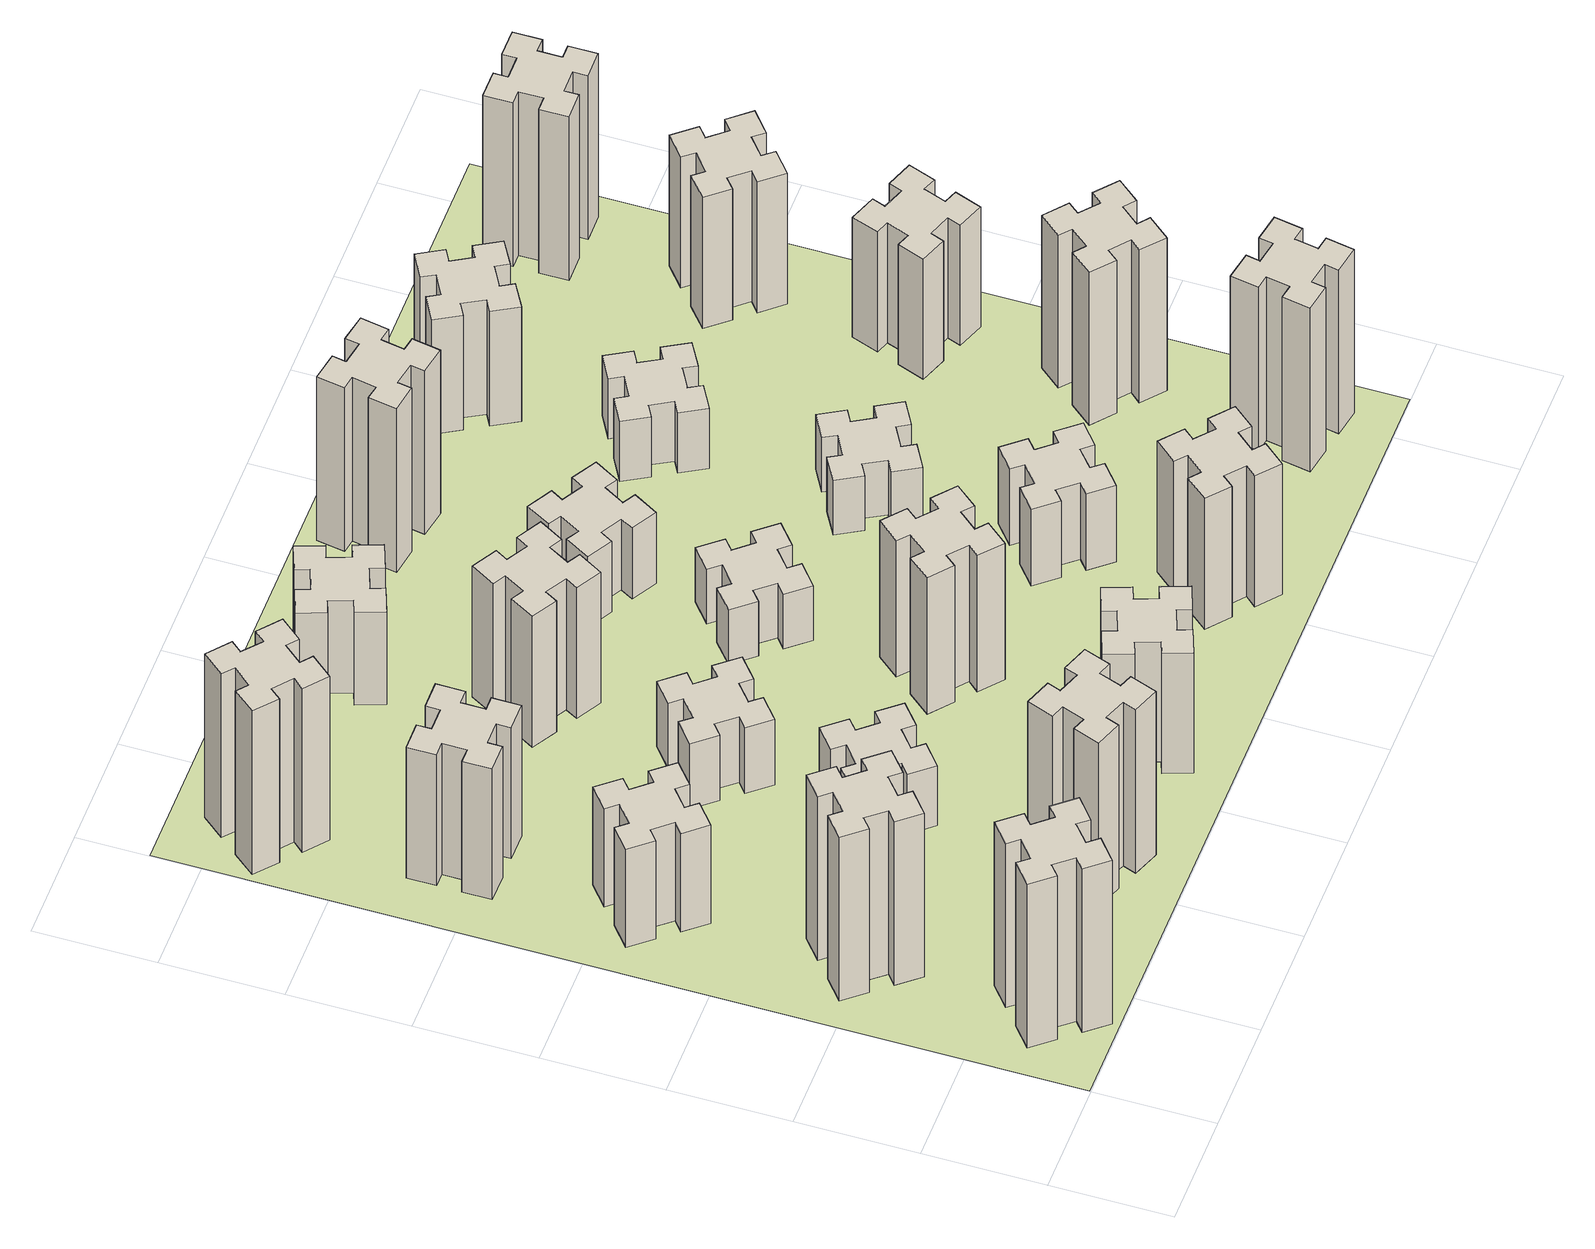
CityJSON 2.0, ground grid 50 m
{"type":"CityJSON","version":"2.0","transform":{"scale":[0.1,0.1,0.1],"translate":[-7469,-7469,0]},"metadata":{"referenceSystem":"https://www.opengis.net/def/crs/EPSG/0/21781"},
"CityObjects":{
"building1":{"type":"Building","attributes":{"class":"1000","function":"1000","usage":"1000","yearOfConstruction":2016,"roofType":"1000","measuredHeight":90,"storeysAboveGround":30,"storeysBelowGround":0},"geometry":[{"type":"Solid","lod":"1","boundaries":[[[[0,1,2,3,4,5,6,7,8,9,10,11,12,13,14,15,16,17,18,19]],[[17,16,20,21]],[[16,15,22,20]],[[15,14,23,22]],[[14,13,24,23]],[[13,12,25,24]],[[12,11,26,25]],[[11,10,27,26]],[[10,9,28,27]],[[9,8,29,28]],[[8,7,30,29]],[[7,6,31,30]],[[6,5,32,31]],[[5,4,33,32]],[[4,3,34,33]],[[3,2,35,34]],[[2,1,36,35]],[[1,0,37,36]],[[0,19,38,37]],[[19,18,39,38]],[[18,17,21,39]],[[24,25,26,27,28,29,30,31,32,33,34,35,36,37,38,39,21,20,22,23]]]]}]},
"building2":{"type":"Building","attributes":{"class":"1000","function":"1000","usage":"1000","yearOfConstruction":2016,"roofType":"1000","measuredHeight":90,"storeysAboveGround":30,"storeysBelowGround":0},"geometry":[{"type":"Solid","lod":"1","boundaries":[[[[40,41,42,43,44,45,46,47,48,49,50,51,52,53,54,55,56,57,58,59]],[[57,56,60,61]],[[56,55,62,60]],[[55,54,63,62]],[[54,53,64,63]],[[53,52,65,64]],[[52,51,66,65]],[[51,50,67,66]],[[50,49,68,67]],[[49,48,69,68]],[[48,47,70,69]],[[47,46,71,70]],[[46,45,72,71]],[[45,44,73,72]],[[44,43,74,73]],[[43,42,75,74]],[[42,41,76,75]],[[41,40,77,76]],[[40,59,78,77]],[[59,58,79,78]],[[58,57,61,79]],[[64,65,66,67,68,69,70,71,72,73,74,75,76,77,78,79,61,60,62,63]]]]}]},
"building3":{"type":"Building","attributes":{"class":"1000","function":"1000","usage":"1000","yearOfConstruction":2016,"roofType":"1000","measuredHeight":54,"storeysAboveGround":30,"storeysBelowGround":0},"geometry":[{"type":"Solid","lod":"1","boundaries":[[[[80,81,82,83,84,85,86,87,88,89,90,91,92,93,94,95,96,97,98,99]],[[97,96,100,101]],[[96,95,102,100]],[[95,94,103,102]],[[94,93,104,103]],[[93,92,105,104]],[[92,91,106,105]],[[91,90,107,106]],[[90,89,108,107]],[[89,88,109,108]],[[88,87,110,109]],[[87,86,111,110]],[[86,85,112,111]],[[85,84,113,112]],[[84,83,114,113]],[[83,82,115,114]],[[82,81,116,115]],[[81,80,117,116]],[[80,99,118,117]],[[99,98,119,118]],[[98,97,101,119]],[[104,105,106,107,108,109,110,111,112,113,114,115,116,117,118,119,101,100,102,103]]]]}]},
"building4":{"type":"Building","attributes":{"class":"1000","function":"1000","usage":"1000","yearOfConstruction":2016,"roofType":"1000","measuredHeight":72,"storeysAboveGround":30,"storeysBelowGround":0},"geometry":[{"type":"Solid","lod":"1","boundaries":[[[[120,121,122,123,124,125,126,127,128,129,130,131,132,133,134,135,136,137,138,139]],[[137,136,140,141]],[[136,135,142,140]],[[135,134,143,142]],[[134,133,144,143]],[[133,132,145,144]],[[132,131,146,145]],[[131,130,147,146]],[[130,129,148,147]],[[129,128,149,148]],[[128,127,150,149]],[[127,126,151,150]],[[126,125,152,151]],[[125,124,153,152]],[[124,123,154,153]],[[123,122,155,154]],[[122,121,156,155]],[[121,120,157,156]],[[120,139,158,157]],[[139,138,159,158]],[[138,137,141,159]],[[144,145,146,147,148,149,150,151,152,153,154,155,156,157,158,159,141,140,142,143]]]]}]},
"building5":{"type":"Building","attributes":{"class":"1000","function":"1000","usage":"1000","yearOfConstruction":2016,"roofType":"1000","measuredHeight":90,"storeysAboveGround":30,"storeysBelowGround":0},"geometry":[{"type":"Solid","lod":"1","boundaries":[[[[160,161,162,163,164,165,166,167,168,169,170,171,172,173,174,175,176,177,178,179]],[[177,176,180,181]],[[176,175,182,180]],[[175,174,183,182]],[[174,173,184,183]],[[173,172,185,184]],[[172,171,186,185]],[[171,170,187,186]],[[170,169,188,187]],[[169,168,189,188]],[[168,167,190,189]],[[167,166,191,190]],[[166,165,192,191]],[[165,164,193,192]],[[164,163,194,193]],[[163,162,195,194]],[[162,161,196,195]],[[161,160,197,196]],[[160,179,198,197]],[[179,178,199,198]],[[178,177,181,199]],[[184,185,186,187,188,189,190,191,192,193,194,195,196,197,198,199,181,180,182,183]]]]}]},
"building6":{"type":"Building","attributes":{"class":"1000","function":"1000","usage":"1000","yearOfConstruction":2016,"roofType":"1000","measuredHeight":90,"storeysAboveGround":30,"storeysBelowGround":0},"geometry":[{"type":"Solid","lod":"1","boundaries":[[[[200,201,202,203,204,205,206,207,208,209,210,211,212,213,214,215,216,217,218,219]],[[217,216,220,221]],[[216,215,222,220]],[[215,214,223,222]],[[214,213,224,223]],[[213,212,225,224]],[[212,211,226,225]],[[211,210,227,226]],[[210,209,228,227]],[[209,208,229,228]],[[208,207,230,229]],[[207,206,231,230]],[[206,205,232,231]],[[205,204,233,232]],[[204,203,234,233]],[[203,202,235,234]],[[202,201,236,235]],[[201,200,237,236]],[[200,219,238,237]],[[219,218,239,238]],[[218,217,221,239]],[[224,225,226,227,228,229,230,231,232,233,234,235,236,237,238,239,221,220,222,223]]]]}]},
"building7":{"type":"Building","attributes":{"class":"1000","function":"1000","usage":"1000","yearOfConstruction":2016,"roofType":"1000","measuredHeight":33,"storeysAboveGround":30,"storeysBelowGround":0},"geometry":[{"type":"Solid","lod":"1","boundaries":[[[[240,241,242,243,244,245,246,247,248,249,250,251,252,253,254,255,256,257,258,259]],[[257,256,260,261]],[[256,255,262,260]],[[255,254,263,262]],[[254,253,264,263]],[[253,252,265,264]],[[252,251,266,265]],[[251,250,267,266]],[[250,249,268,267]],[[249,248,269,268]],[[248,247,270,269]],[[247,246,271,270]],[[246,245,272,271]],[[245,244,273,272]],[[244,243,274,273]],[[243,242,275,274]],[[242,241,276,275]],[[241,240,277,276]],[[240,259,278,277]],[[259,258,279,278]],[[258,257,261,279]],[[264,265,266,267,268,269,270,271,272,273,274,275,276,277,278,279,261,260,262,263]]]]}]},
"building8":{"type":"Building","attributes":{"class":"1000","function":"1000","usage":"1000","yearOfConstruction":2016,"roofType":"1000","measuredHeight":36,"storeysAboveGround":30,"storeysBelowGround":0},"geometry":[{"type":"Solid","lod":"1","boundaries":[[[[280,281,282,283,284,285,286,287,288,289,290,291,292,293,294,295,296,297,298,299]],[[297,296,300,301]],[[296,295,302,300]],[[295,294,303,302]],[[294,293,304,303]],[[293,292,305,304]],[[292,291,306,305]],[[291,290,307,306]],[[290,289,308,307]],[[289,288,309,308]],[[288,287,310,309]],[[287,286,311,310]],[[286,285,312,311]],[[285,284,313,312]],[[284,283,314,313]],[[283,282,315,314]],[[282,281,316,315]],[[281,280,317,316]],[[280,299,318,317]],[[299,298,319,318]],[[298,297,301,319]],[[304,305,306,307,308,309,310,311,312,313,314,315,316,317,318,319,301,300,302,303]]]]}]},
"building9":{"type":"Building","attributes":{"class":"1000","function":"1000","usage":"1000","yearOfConstruction":2016,"roofType":"1000","measuredHeight":66,"storeysAboveGround":30,"storeysBelowGround":0},"geometry":[{"type":"Solid","lod":"1","boundaries":[[[[320,321,322,323,324,325,326,327,328,329,330,331,332,333,334,335,336,337,338,339]],[[337,336,340,341]],[[336,335,342,340]],[[335,334,343,342]],[[334,333,344,343]],[[333,332,345,344]],[[332,331,346,345]],[[331,330,347,346]],[[330,329,348,347]],[[329,328,349,348]],[[328,327,350,349]],[[327,326,351,350]],[[326,325,352,351]],[[325,324,353,352]],[[324,323,354,353]],[[323,322,355,354]],[[322,321,356,355]],[[321,320,357,356]],[[320,339,358,357]],[[339,338,359,358]],[[338,337,341,359]],[[344,345,346,347,348,349,350,351,352,353,354,355,356,357,358,359,341,340,342,343]]]]}]},
"building10":{"type":"Building","attributes":{"class":"1000","function":"1000","usage":"1000","yearOfConstruction":2016,"roofType":"1000","measuredHeight":72,"storeysAboveGround":30,"storeysBelowGround":0},"geometry":[{"type":"Solid","lod":"1","boundaries":[[[[360,361,362,363,364,365,366,367,368,369,370,371,372,373,374,375,376,377,378,379]],[[377,376,380,381]],[[376,375,382,380]],[[375,374,383,382]],[[374,373,384,383]],[[373,372,385,384]],[[372,371,386,385]],[[371,370,387,386]],[[370,369,388,387]],[[369,368,389,388]],[[368,367,390,389]],[[367,366,391,390]],[[366,365,392,391]],[[365,364,393,392]],[[364,363,394,393]],[[363,362,395,394]],[[362,361,396,395]],[[361,360,397,396]],[[360,379,398,397]],[[379,378,399,398]],[[378,377,381,399]],[[384,385,386,387,388,389,390,391,392,393,394,395,396,397,398,399,381,380,382,383]]]]}]},
"building11":{"type":"Building","attributes":{"class":"1000","function":"1000","usage":"1000","yearOfConstruction":2016,"roofType":"1000","measuredHeight":51,"storeysAboveGround":30,"storeysBelowGround":0},"geometry":[{"type":"Solid","lod":"1","boundaries":[[[[400,401,402,403,404,405,406,407,408,409,410,411,412,413,414,415,416,417,418,419]],[[417,416,420,421]],[[416,415,422,420]],[[415,414,423,422]],[[414,413,424,423]],[[413,412,425,424]],[[412,411,426,425]],[[411,410,427,426]],[[410,409,428,427]],[[409,408,429,428]],[[408,407,430,429]],[[407,406,431,430]],[[406,405,432,431]],[[405,404,433,432]],[[404,403,434,433]],[[403,402,435,434]],[[402,401,436,435]],[[401,400,437,436]],[[400,419,438,437]],[[419,418,439,438]],[[418,417,421,439]],[[424,425,426,427,428,429,430,431,432,433,434,435,436,437,438,439,421,420,422,423]]]]}]},
"building12":{"type":"Building","attributes":{"class":"1000","function":"1000","usage":"1000","yearOfConstruction":2016,"roofType":"1000","measuredHeight":75,"storeysAboveGround":30,"storeysBelowGround":0},"geometry":[{"type":"Solid","lod":"1","boundaries":[[[[440,441,442,443,444,445,446,447,448,449,450,451,452,453,454,455,456,457,458,459]],[[457,456,460,461]],[[456,455,462,460]],[[455,454,463,462]],[[454,453,464,463]],[[453,452,465,464]],[[452,451,466,465]],[[451,450,467,466]],[[450,449,468,467]],[[449,448,469,468]],[[448,447,470,469]],[[447,446,471,470]],[[446,445,472,471]],[[445,444,473,472]],[[444,443,474,473]],[[443,442,475,474]],[[442,441,476,475]],[[441,440,477,476]],[[440,459,478,477]],[[459,458,479,478]],[[458,457,461,479]],[[464,465,466,467,468,469,470,471,472,473,474,475,476,477,478,479,461,460,462,463]]]]}]},
"building13":{"type":"Building","attributes":{"class":"1000","function":"1000","usage":"1000","yearOfConstruction":2016,"roofType":"1000","measuredHeight":30,"storeysAboveGround":30,"storeysBelowGround":0},"geometry":[{"type":"Solid","lod":"1","boundaries":[[[[480,481,482,483,484,485,486,487,488,489,490,491,492,493,494,495,496,497,498,499]],[[497,496,500,501]],[[496,495,502,500]],[[495,494,503,502]],[[494,493,504,503]],[[493,492,505,504]],[[492,491,506,505]],[[491,490,507,506]],[[490,489,508,507]],[[489,488,509,508]],[[488,487,510,509]],[[487,486,511,510]],[[486,485,512,511]],[[485,484,513,512]],[[484,483,514,513]],[[483,482,515,514]],[[482,481,516,515]],[[481,480,517,516]],[[480,499,518,517]],[[499,498,519,518]],[[498,497,501,519]],[[504,505,506,507,508,509,510,511,512,513,514,515,516,517,518,519,501,500,502,503]]]]}]},
"building14":{"type":"Building","attributes":{"class":"1000","function":"1000","usage":"1000","yearOfConstruction":2016,"roofType":"1000","measuredHeight":39,"storeysAboveGround":30,"storeysBelowGround":0},"geometry":[{"type":"Solid","lod":"1","boundaries":[[[[520,521,522,523,524,525,526,527,528,529,530,531,532,533,534,535,536,537,538,539]],[[537,536,540,541]],[[536,535,542,540]],[[535,534,543,542]],[[534,533,544,543]],[[533,532,545,544]],[[532,531,546,545]],[[531,530,547,546]],[[530,529,548,547]],[[529,528,549,548]],[[528,527,550,549]],[[527,526,551,550]],[[526,525,552,551]],[[525,524,553,552]],[[524,523,554,553]],[[523,522,555,554]],[[522,521,556,555]],[[521,520,557,556]],[[520,539,558,557]],[[539,538,559,558]],[[538,537,541,559]],[[544,545,546,547,548,549,550,551,552,553,554,555,556,557,558,559,541,540,542,543]]]]}]},
"building15":{"type":"Building","attributes":{"class":"1000","function":"1000","usage":"1000","yearOfConstruction":2016,"roofType":"1000","measuredHeight":72,"storeysAboveGround":30,"storeysBelowGround":0},"geometry":[{"type":"Solid","lod":"1","boundaries":[[[[560,561,562,563,564,565,566,567,568,569,570,571,572,573,574,575,576,577,578,579]],[[577,576,580,581]],[[576,575,582,580]],[[575,574,583,582]],[[574,573,584,583]],[[573,572,585,584]],[[572,571,586,585]],[[571,570,587,586]],[[570,569,588,587]],[[569,568,589,588]],[[568,567,590,589]],[[567,566,591,590]],[[566,565,592,591]],[[565,564,593,592]],[[564,563,594,593]],[[563,562,595,594]],[[562,561,596,595]],[[561,560,597,596]],[[560,579,598,597]],[[579,578,599,598]],[[578,577,581,599]],[[584,585,586,587,588,589,590,591,592,593,594,595,596,597,598,599,581,580,582,583]]]]}]},
"building16":{"type":"Building","attributes":{"class":"1000","function":"1000","usage":"1000","yearOfConstruction":2016,"roofType":"1000","measuredHeight":90,"storeysAboveGround":30,"storeysBelowGround":0},"geometry":[{"type":"Solid","lod":"1","boundaries":[[[[600,601,602,603,604,605,606,607,608,609,610,611,612,613,614,615,616,617,618,619]],[[617,616,620,621]],[[616,615,622,620]],[[615,614,623,622]],[[614,613,624,623]],[[613,612,625,624]],[[612,611,626,625]],[[611,610,627,626]],[[610,609,628,627]],[[609,608,629,628]],[[608,607,630,629]],[[607,606,631,630]],[[606,605,632,631]],[[605,604,633,632]],[[604,603,634,633]],[[603,602,635,634]],[[602,601,636,635]],[[601,600,637,636]],[[600,619,638,637]],[[619,618,639,638]],[[618,617,621,639]],[[624,625,626,627,628,629,630,631,632,633,634,635,636,637,638,639,621,620,622,623]]]]}]},
"building17":{"type":"Building","attributes":{"class":"1000","function":"1000","usage":"1000","yearOfConstruction":2016,"roofType":"1000","measuredHeight":42,"storeysAboveGround":30,"storeysBelowGround":0},"geometry":[{"type":"Solid","lod":"1","boundaries":[[[[640,641,642,643,644,645,646,647,648,649,650,651,652,653,654,655,656,657,658,659]],[[657,656,660,661]],[[656,655,662,660]],[[655,654,663,662]],[[654,653,664,663]],[[653,652,665,664]],[[652,651,666,665]],[[651,650,667,666]],[[650,649,668,667]],[[649,648,669,668]],[[648,647,670,669]],[[647,646,671,670]],[[646,645,672,671]],[[645,644,673,672]],[[644,643,674,673]],[[643,642,675,674]],[[642,641,676,675]],[[641,640,677,676]],[[640,659,678,677]],[[659,658,679,678]],[[658,657,661,679]],[[664,665,666,667,668,669,670,671,672,673,674,675,676,677,678,679,661,660,662,663]]]]}]},
"building18":{"type":"Building","attributes":{"class":"1000","function":"1000","usage":"1000","yearOfConstruction":2016,"roofType":"1000","measuredHeight":30,"storeysAboveGround":30,"storeysBelowGround":0},"geometry":[{"type":"Solid","lod":"1","boundaries":[[[[680,681,682,683,684,685,686,687,688,689,690,691,692,693,694,695,696,697,698,699]],[[697,696,700,701]],[[696,695,702,700]],[[695,694,703,702]],[[694,693,704,703]],[[693,692,705,704]],[[692,691,706,705]],[[691,690,707,706]],[[690,689,708,707]],[[689,688,709,708]],[[688,687,710,709]],[[687,686,711,710]],[[686,685,712,711]],[[685,684,713,712]],[[684,683,714,713]],[[683,682,715,714]],[[682,681,716,715]],[[681,680,717,716]],[[680,699,718,717]],[[699,698,719,718]],[[698,697,701,719]],[[704,705,706,707,708,709,710,711,712,713,714,715,716,717,718,719,701,700,702,703]]]]}]},
"building19":{"type":"Building","attributes":{"class":"1000","function":"1000","usage":"1000","yearOfConstruction":2016,"roofType":"1000","measuredHeight":33,"storeysAboveGround":30,"storeysBelowGround":0},"geometry":[{"type":"Solid","lod":"1","boundaries":[[[[720,721,722,723,724,725,726,727,728,729,730,731,732,733,734,735,736,737,738,739]],[[737,736,740,741]],[[736,735,742,740]],[[735,734,743,742]],[[734,733,744,743]],[[733,732,745,744]],[[732,731,746,745]],[[731,730,747,746]],[[730,729,748,747]],[[729,728,749,748]],[[728,727,750,749]],[[727,726,751,750]],[[726,725,752,751]],[[725,724,753,752]],[[724,723,754,753]],[[723,722,755,754]],[[722,721,756,755]],[[721,720,757,756]],[[720,739,758,757]],[[739,738,759,758]],[[738,737,741,759]],[[744,745,746,747,748,749,750,751,752,753,754,755,756,757,758,759,741,740,742,743]]]]}]},
"building20":{"type":"Building","attributes":{"class":"1000","function":"1000","usage":"1000","yearOfConstruction":2016,"roofType":"1000","measuredHeight":90,"storeysAboveGround":30,"storeysBelowGround":0},"geometry":[{"type":"Solid","lod":"1","boundaries":[[[[760,761,762,763,764,765,766,767,768,769,770,771,772,773,774,775,776,777,778,779]],[[777,776,780,781]],[[776,775,782,780]],[[775,774,783,782]],[[774,773,784,783]],[[773,772,785,784]],[[772,771,786,785]],[[771,770,787,786]],[[770,769,788,787]],[[769,768,789,788]],[[768,767,790,789]],[[767,766,791,790]],[[766,765,792,791]],[[765,764,793,792]],[[764,763,794,793]],[[763,762,795,794]],[[762,761,796,795]],[[761,760,797,796]],[[760,779,798,797]],[[779,778,799,798]],[[778,777,781,799]],[[784,785,786,787,788,789,790,791,792,793,794,795,796,797,798,799,781,780,782,783]]]]}]},
"building21":{"type":"Building","attributes":{"class":"1000","function":"1000","usage":"1000","yearOfConstruction":2016,"roofType":"1000","measuredHeight":63,"storeysAboveGround":30,"storeysBelowGround":0},"geometry":[{"type":"Solid","lod":"1","boundaries":[[[[800,801,802,803,804,805,806,807,808,809,810,811,812,813,814,815,816,817,818,819]],[[817,816,820,821]],[[816,815,822,820]],[[815,814,823,822]],[[814,813,824,823]],[[813,812,825,824]],[[812,811,826,825]],[[811,810,827,826]],[[810,809,828,827]],[[809,808,829,828]],[[808,807,830,829]],[[807,806,831,830]],[[806,805,832,831]],[[805,804,833,832]],[[804,803,834,833]],[[803,802,835,834]],[[802,801,836,835]],[[801,800,837,836]],[[800,819,838,837]],[[819,818,839,838]],[[818,817,821,839]],[[824,825,826,827,828,829,830,831,832,833,834,835,836,837,838,839,821,820,822,823]]]]}]},
"building22":{"type":"Building","attributes":{"class":"1000","function":"1000","usage":"1000","yearOfConstruction":2016,"roofType":"1000","measuredHeight":84,"storeysAboveGround":30,"storeysBelowGround":0},"geometry":[{"type":"Solid","lod":"1","boundaries":[[[[840,841,842,843,844,845,846,847,848,849,850,851,852,853,854,855,856,857,858,859]],[[857,856,860,861]],[[856,855,862,860]],[[855,854,863,862]],[[854,853,864,863]],[[853,852,865,864]],[[852,851,866,865]],[[851,850,867,866]],[[850,849,868,867]],[[849,848,869,868]],[[848,847,870,869]],[[847,846,871,870]],[[846,845,872,871]],[[845,844,873,872]],[[844,843,874,873]],[[843,842,875,874]],[[842,841,876,875]],[[841,840,877,876]],[[840,859,878,877]],[[859,858,879,878]],[[858,857,861,879]],[[864,865,866,867,868,869,870,871,872,873,874,875,876,877,878,879,861,860,862,863]]]]}]},
"building23":{"type":"Building","attributes":{"class":"1000","function":"1000","usage":"1000","yearOfConstruction":2016,"roofType":"1000","measuredHeight":66,"storeysAboveGround":30,"storeysBelowGround":0},"geometry":[{"type":"Solid","lod":"1","boundaries":[[[[880,881,882,883,884,885,886,887,888,889,890,891,892,893,894,895,896,897,898,899]],[[897,896,900,901]],[[896,895,902,900]],[[895,894,903,902]],[[894,893,904,903]],[[893,892,905,904]],[[892,891,906,905]],[[891,890,907,906]],[[890,889,908,907]],[[889,888,909,908]],[[888,887,910,909]],[[887,886,911,910]],[[886,885,912,911]],[[885,884,913,912]],[[884,883,914,913]],[[883,882,915,914]],[[882,881,916,915]],[[881,880,917,916]],[[880,899,918,917]],[[899,898,919,918]],[[898,897,901,919]],[[904,905,906,907,908,909,910,911,912,913,914,915,916,917,918,919,901,900,902,903]]]]}]},
"building24":{"type":"Building","attributes":{"class":"1000","function":"1000","usage":"1000","yearOfConstruction":2016,"roofType":"1000","measuredHeight":72,"storeysAboveGround":30,"storeysBelowGround":0},"geometry":[{"type":"Solid","lod":"1","boundaries":[[[[920,921,922,923,924,925,926,927,928,929,930,931,932,933,934,935,936,937,938,939]],[[937,936,940,941]],[[936,935,942,940]],[[935,934,943,942]],[[934,933,944,943]],[[933,932,945,944]],[[932,931,946,945]],[[931,930,947,946]],[[930,929,948,947]],[[929,928,949,948]],[[928,927,950,949]],[[927,926,951,950]],[[926,925,952,951]],[[925,924,953,952]],[[924,923,954,953]],[[923,922,955,954]],[[922,921,956,955]],[[921,920,957,956]],[[920,939,958,957]],[[939,938,959,958]],[[938,937,941,959]],[[944,945,946,947,948,949,950,951,952,953,954,955,956,957,958,959,941,940,942,943]]]]}]},
"building25":{"type":"Building","attributes":{"class":"1000","function":"1000","usage":"1000","yearOfConstruction":2016,"roofType":"1000","measuredHeight":90,"storeysAboveGround":30,"storeysBelowGround":0},"geometry":[{"type":"Solid","lod":"1","boundaries":[[[[960,961,962,963,964,965,966,967,968,969,970,971,972,973,974,975,976,977,978,979]],[[977,976,980,981]],[[976,975,982,980]],[[975,974,983,982]],[[974,973,984,983]],[[973,972,985,984]],[[972,971,986,985]],[[971,970,987,986]],[[970,969,988,987]],[[969,968,989,988]],[[968,967,990,989]],[[967,966,991,990]],[[966,965,992,991]],[[965,964,993,992]],[[964,963,994,993]],[[963,962,995,994]],[[962,961,996,995]],[[961,960,997,996]],[[960,979,998,997]],[[979,978,999,998]],[[978,977,981,999]],[[984,985,986,987,988,989,990,991,992,993,994,995,996,997,998,999,981,980,982,983]]]]}]},
"landuse1":{"type":"LandUse","attributes":{"name":"plot1","function":"1010"},"geometry":[{"type":"MultiSurface","lod":"1","boundaries":[[[1000,1001,1002,1003]]]}]}
},
"vertices":[
[259,243,0],[323,166,0],[277,128,0],[354,36,0],[446,113,0],[408,159,0],[484,223,0],[523,177,0],[615,254,0],[538,346,0],[492,308,0],[427,384,0],[473,423,0],[396,515,0],[304,438,0],[343,392,0],[266,327,0],[228,373,0],[136,296,0],[213,204,0],[266,327,900],[228,373,900],[343,392,900],[304,438,900],[396,515,900],[473,423,900],[427,384,900],[492,308,900],[538,346,900],[615,254,900],[523,177,900],[484,223,900],[408,159,900],[446,113,900],[354,36,900],[277,128,900],[323,166,900],[259,243,900],[213,204,900],[136,296,900],
[492,1048,0],[427,1124,0],[473,1163,0],[396,1255,0],[304,1178,0],[343,1132,0],[266,1067,0],[228,1113,0],[136,1036,0],[213,944,0],[259,983,0],[323,906,0],[277,868,0],[354,776,0],[446,853,0],[408,899,0],[484,963,0],[523,917,0],[615,994,0],[538,1086,0],[484,963,900],[523,917,900],[408,899,900],[446,853,900],[354,776,900],[277,868,900],[323,906,900],[259,983,900],[213,944,900],[136,1036,900],[228,1113,900],[266,1067,900],[343,1132,900],[304,1178,900],[396,1255,900],[473,1163,900],[427,1124,900],[492,1048,900],[538,1086,900],[615,994,900],
[408,1739,0],[484,1803,0],[523,1757,0],[615,1834,0],[538,1926,0],[492,1888,0],[427,1964,0],[473,2003,0],[396,2095,0],[304,2018,0],[343,1972,0],[266,1907,0],[228,1953,0],[136,1876,0],[213,1784,0],[259,1823,0],[323,1746,0],[277,1708,0],[354,1616,0],[446,1693,0],[323,1746,540],[277,1708,540],[259,1823,540],[213,1784,540],[136,1876,540],[228,1953,540],[266,1907,540],[343,1972,540],[304,2018,540],[396,2095,540],[473,2003,540],[427,1964,540],[492,1888,540],[538,1926,540],[615,1834,540],[523,1757,540],[484,1803,540],[408,1739,540],[446,1693,540],[354,1616,540],
[485,2545,0],[485,2645,0],[545,2645,0],[545,2765,0],[425,2765,0],[425,2705,0],[325,2705,0],[325,2765,0],[205,2765,0],[205,2645,0],[265,2645,0],[265,2545,0],[205,2545,0],[205,2425,0],[325,2425,0],[325,2485,0],[425,2485,0],[425,2425,0],[545,2425,0],[545,2545,0],[425,2485,720],[425,2425,720],[325,2485,720],[325,2425,720],[205,2425,720],[205,2545,720],[265,2545,720],[265,2645,720],[205,2645,720],[205,2765,720],[325,2765,720],[325,2705,720],[425,2705,720],[425,2765,720],[545,2765,720],[545,2645,720],[485,2645,720],[485,2545,720],[545,2545,720],[545,2425,720],
[1029,460,0],[995,366,0],[939,387,0],[897,274,0],[1010,233,0],[1031,289,0],[1125,255,0],[1104,199,0],[1217,157,0],[1258,270,0],[1202,291,0],[1236,385,0],[1292,364,0],[1333,477,0],[1220,518,0],[1200,462,0],[1106,496,0],[1127,552,0],[1014,593,0],[973,480,0],[1106,496,900],[1127,552,900],[1200,462,900],[1220,518,900],[1333,477,900],[1292,364,900],[1236,385,900],[1202,291,900],[1258,270,900],[1217,157,900],[1104,199,900],[1125,255,900],[1031,289,900],[1010,233,900],[897,274,900],[939,387,900],[995,366,900],[1029,460,900],[973,480,900],[1014,593,900],
[384,3387,0],[308,3452,0],[346,3498,0],[254,3575,0],[177,3483,0],[223,3444,0],[159,3368,0],[113,3406,0],[36,3314,0],[128,3237,0],[166,3283,0],[243,3219,0],[204,3173,0],[296,3096,0],[373,3188,0],[327,3226,0],[392,3303,0],[438,3264,0],[515,3356,0],[423,3433,0],[392,3303,900],[438,3264,900],[327,3226,900],[373,3188,900],[296,3096,900],[204,3173,900],[243,3219,900],[166,3283,900],[128,3237,900],[36,3314,900],[113,3406,900],[159,3368,900],[223,3444,900],[177,3483,900],[254,3575,900],[346,3498,900],[308,3452,900],[384,3387,900],[423,3433,900],[515,3356,900],
[1083,1332,0],[1006,1267,0],[968,1313,0],[876,1236,0],[953,1144,0],[999,1183,0],[1063,1106,0],[1017,1068,0],[1094,976,0],[1186,1053,0],[1148,1099,0],[1224,1163,0],[1263,1117,0],[1355,1194,0],[1278,1286,0],[1232,1248,0],[1167,1324,0],[1213,1363,0],[1136,1455,0],[1044,1378,0],[1167,1324,330],[1213,1363,330],[1232,1248,330],[1278,1286,330],[1355,1194,330],[1263,1117,330],[1224,1163,330],[1148,1099,330],[1186,1053,330],[1094,976,330],[1017,1068,330],[1063,1106,330],[999,1183,330],[953,1144,330],[876,1236,330],[968,1313,330],[1006,1267,330],[1083,1332,330],[1044,1378,330],[1136,1455,330],
[1083,1972,0],[1006,1907,0],[968,1953,0],[876,1876,0],[953,1784,0],[999,1823,0],[1063,1746,0],[1017,1708,0],[1094,1616,0],[1186,1693,0],[1148,1739,0],[1224,1803,0],[1263,1757,0],[1355,1834,0],[1278,1926,0],[1232,1888,0],[1167,1964,0],[1213,2003,0],[1136,2095,0],[1044,2018,0],[1167,1964,360],[1213,2003,360],[1232,1888,360],[1278,1926,360],[1355,1834,360],[1263,1757,360],[1224,1803,360],[1148,1739,360],[1186,1693,360],[1094,1616,360],[1017,1708,360],[1063,1746,360],[999,1823,360],[953,1784,360],[876,1876,360],[968,1953,360],[1006,1907,360],[1083,1972,360],[1044,2018,360],[1136,2095,360],
[1765,496,0],[1671,462,0],[1650,518,0],[1537,477,0],[1579,364,0],[1635,385,0],[1669,291,0],[1613,270,0],[1654,157,0],[1767,199,0],[1746,255,0],[1840,289,0],[1860,233,0],[1973,274,0],[1932,387,0],[1876,366,0],[1842,460,0],[1898,480,0],[1857,593,0],[1744,552,0],[1842,460,660],[1898,480,660],[1876,366,660],[1932,387,660],[1973,274,660],[1860,233,660],[1840,289,660],[1746,255,660],[1767,199,660],[1654,157,660],[1613,270,660],[1669,291,660],[1635,385,660],[1579,364,660],[1537,477,660],[1650,518,660],[1671,462,660],[1765,496,660],[1744,552,660],[1857,593,660],
[1314,2666,0],[1227,2716,0],[1257,2768,0],[1153,2828,0],[1093,2724,0],[1145,2694,0],[1095,2607,0],[1043,2637,0],[983,2533,0],[1087,2473,0],[1117,2525,0],[1204,2475,0],[1174,2423,0],[1278,2363,0],[1338,2467,0],[1286,2497,0],[1336,2584,0],[1388,2554,0],[1448,2658,0],[1344,2718,0],[1336,2584,720],[1388,2554,720],[1286,2497,720],[1338,2467,720],[1278,2363,720],[1174,2423,720],[1204,2475,720],[1117,2525,720],[1087,2473,720],[983,2533,720],[1043,2637,720],[1095,2607,720],[1145,2694,720],[1093,2724,720],[1153,2828,720],[1257,2768,720],[1227,2716,720],[1314,2666,720],[1344,2718,720],[1448,2658,720],
[1125,3456,0],[1031,3422,0],[1010,3478,0],[897,3437,0],[939,3324,0],[995,3345,0],[1029,3251,0],[973,3230,0],[1014,3117,0],[1127,3159,0],[1106,3215,0],[1200,3249,0],[1220,3193,0],[1333,3234,0],[1292,3347,0],[1236,3326,0],[1202,3420,0],[1258,3440,0],[1217,3553,0],[1104,3512,0],[1202,3420,510],[1258,3440,510],[1236,3326,510],[1292,3347,510],[1333,3234,510],[1220,3193,510],[1200,3249,510],[1106,3215,510],[1127,3159,510],[1014,3117,510],[973,3230,510],[1029,3251,510],[995,3345,510],[939,3324,510],[897,3437,510],[1010,3478,510],[1031,3422,510],[1125,3456,510],[1104,3512,510],[1217,3553,510],
[1803,1324,0],[1739,1248,0],[1693,1286,0],[1616,1194,0],[1708,1117,0],[1746,1163,0],[1823,1099,0],[1784,1053,0],[1876,976,0],[1953,1068,0],[1907,1106,0],[1972,1183,0],[2018,1144,0],[2095,1236,0],[2003,1313,0],[1964,1267,0],[1888,1332,0],[1926,1378,0],[1834,1455,0],[1757,1363,0],[1888,1332,750],[1926,1378,750],[1964,1267,750],[2003,1313,750],[2095,1236,750],[2018,1144,750],[1972,1183,750],[1907,1106,750],[1953,1068,750],[1876,976,750],[1784,1053,750],[1823,1099,750],[1746,1163,750],[1708,1117,750],[1616,1194,750],[1693,1286,750],[1739,1248,750],[1803,1324,750],[1757,1363,750],[1834,1455,750],
[1972,1988,0],[1907,2064,0],[1953,2103,0],[1876,2195,0],[1784,2118,0],[1823,2072,0],[1746,2007,0],[1708,2053,0],[1616,1976,0],[1693,1884,0],[1739,1923,0],[1803,1846,0],[1757,1808,0],[1834,1716,0],[1926,1793,0],[1888,1839,0],[1964,1903,0],[2003,1857,0],[2095,1934,0],[2018,2026,0],[1964,1903,300],[2003,1857,300],[1888,1839,300],[1926,1793,300],[1834,1716,300],[1757,1808,300],[1803,1846,300],[1739,1923,300],[1693,1884,300],[1616,1976,300],[1708,2053,300],[1746,2007,300],[1823,2072,300],[1784,2118,300],[1876,2195,300],[1953,2103,300],[1907,2064,300],[1972,1988,300],[2018,2026,300],[2095,1934,300],
[1926,2497,0],[1976,2584,0],[2028,2554,0],[2088,2658,0],[1984,2718,0],[1954,2666,0],[1867,2716,0],[1897,2768,0],[1793,2828,0],[1733,2724,0],[1785,2694,0],[1735,2607,0],[1683,2637,0],[1623,2533,0],[1727,2473,0],[1757,2525,0],[1844,2475,0],[1814,2423,0],[1918,2363,0],[1978,2467,0],[1844,2475,390],[1814,2423,390],[1757,2525,390],[1727,2473,390],[1623,2533,390],[1683,2637,390],[1735,2607,390],[1785,2694,390],[1733,2724,390],[1793,2828,390],[1897,2768,390],[1867,2716,390],[1954,2666,390],[1984,2718,390],[2088,2658,390],[2028,2554,390],[1976,2584,390],[1926,2497,390],[1978,2467,390],[1918,2363,390],
[2486,323,0],[2563,259,0],[2524,213,0],[2616,136,0],[2693,228,0],[2647,266,0],[2712,343,0],[2758,304,0],[2835,396,0],[2743,473,0],[2704,427,0],[2628,492,0],[2666,538,0],[2574,615,0],[2497,523,0],[2543,484,0],[2479,408,0],[2433,446,0],[2356,354,0],[2448,277,0],[2479,408,720],[2433,446,720],[2543,484,720],[2497,523,720],[2574,615,720],[2666,538,720],[2628,492,720],[2704,427,720],[2743,473,720],[2835,396,720],[2758,304,720],[2712,343,720],[2647,266,720],[2693,228,720],[2616,136,720],[2524,213,720],[2563,259,720],[2486,323,720],[2448,277,720],[2356,354,720],
[1955,3367,0],[1972,3465,0],[2031,3455,0],[2052,3573,0],[1934,3594,0],[1924,3535,0],[1825,3552,0],[1836,3611,0],[1717,3632,0],[1697,3514,0],[1756,3504,0],[1738,3405,0],[1679,3416,0],[1658,3297,0],[1777,3277,0],[1787,3336,0],[1885,3318,0],[1875,3259,0],[1993,3238,0],[2014,3357,0],[1885,3318,900],[1875,3259,900],[1787,3336,900],[1777,3277,900],[1658,3297,900],[1679,3416,900],[1738,3405,900],[1756,3504,900],[1697,3514,900],[1717,3632,900],[1836,3611,900],[1825,3552,900],[1924,3535,900],[1934,3594,900],[2052,3573,900],[2031,3455,900],[1972,3465,900],[1955,3367,900],[2014,3357,900],[1993,3238,900],
[2563,1132,0],[2486,1067,0],[2448,1113,0],[2356,1036,0],[2433,944,0],[2479,983,0],[2543,906,0],[2497,868,0],[2574,776,0],[2666,853,0],[2628,899,0],[2704,963,0],[2743,917,0],[2835,994,0],[2758,1086,0],[2712,1048,0],[2647,1124,0],[2693,1163,0],[2616,1255,0],[2524,1178,0],[2647,1124,420],[2693,1163,420],[2712,1048,420],[2758,1086,420],[2835,994,420],[2743,917,420],[2704,963,420],[2628,899,420],[2666,853,420],[2574,776,420],[2497,868,420],[2543,906,420],[2479,983,420],[2433,944,420],[2356,1036,420],[2448,1113,420],[2486,1067,420],[2563,1132,420],[2524,1178,420],[2616,1255,420],
[2475,1744,0],[2525,1657,0],[2473,1627,0],[2533,1523,0],[2637,1583,0],[2607,1635,0],[2694,1685,0],[2724,1633,0],[2828,1693,0],[2768,1797,0],[2716,1767,0],[2666,1854,0],[2718,1884,0],[2658,1988,0],[2554,1928,0],[2584,1876,0],[2497,1826,0],[2467,1878,0],[2363,1818,0],[2423,1714,0],[2497,1826,300],[2467,1878,300],[2584,1876,300],[2554,1928,300],[2658,1988,300],[2718,1884,300],[2666,1854,300],[2716,1767,300],[2768,1797,300],[2828,1693,300],[2724,1633,300],[2694,1685,300],[2607,1635,300],[2637,1583,300],[2533,1523,300],[2473,1627,300],[2525,1657,300],[2475,1744,300],[2423,1714,300],[2363,1818,300],
[2475,2584,0],[2525,2497,0],[2473,2467,0],[2533,2363,0],[2637,2423,0],[2607,2475,0],[2694,2525,0],[2724,2473,0],[2828,2533,0],[2768,2637,0],[2716,2607,0],[2666,2694,0],[2718,2724,0],[2658,2828,0],[2554,2768,0],[2584,2716,0],[2497,2666,0],[2467,2718,0],[2363,2658,0],[2423,2554,0],[2497,2666,330],[2467,2718,330],[2584,2716,330],[2554,2768,330],[2658,2828,330],[2718,2724,330],[2666,2694,330],[2716,2607,330],[2768,2637,330],[2828,2533,330],[2724,2473,330],[2694,2525,330],[2607,2475,330],[2637,2423,330],[2533,2363,330],[2473,2467,330],[2525,2497,330],[2475,2584,330],[2423,2554,330],[2363,2658,330],
[3504,475,0],[3405,492,0],[3416,551,0],[3297,572,0],[3277,454,0],[3336,444,0],[3318,345,0],[3259,356,0],[3238,237,0],[3357,217,0],[3367,276,0],[3465,258,0],[3455,199,0],[3573,178,0],[3594,297,0],[3535,307,0],[3552,405,0],[3611,395,0],[3632,513,0],[3514,534,0],[3552,405,900],[3611,395,900],[3535,307,900],[3594,297,900],[3573,178,900],[3455,199,900],[3465,258,900],[3367,276,900],[3357,217,900],[3238,237,900],[3259,356,900],[3318,345,900],[3336,444,900],[3277,454,900],[3297,572,900],[3416,551,900],[3405,492,900],[3504,475,900],[3514,534,900],[3632,513,900],
[2716,3347,0],[2666,3434,0],[2718,3464,0],[2658,3568,0],[2554,3508,0],[2584,3456,0],[2497,3406,0],[2467,3458,0],[2363,3398,0],[2423,3294,0],[2475,3324,0],[2525,3237,0],[2473,3207,0],[2533,3103,0],[2637,3163,0],[2607,3215,0],[2694,3265,0],[2724,3213,0],[2828,3273,0],[2768,3377,0],[2694,3265,630],[2724,3213,630],[2607,3215,630],[2637,3163,630],[2533,3103,630],[2473,3207,630],[2525,3237,630],[2475,3324,630],[2423,3294,630],[2363,3398,630],[2467,3458,630],[2497,3406,630],[2584,3456,630],[2554,3508,630],[2658,3568,630],[2718,3464,630],[2666,3434,630],[2716,3347,630],[2768,3377,630],[2828,3273,630],
[3487,1006,0],[3552,1083,0],[3598,1044,0],[3675,1136,0],[3583,1213,0],[3544,1167,0],[3468,1232,0],[3506,1278,0],[3414,1355,0],[3337,1263,0],[3383,1224,0],[3319,1148,0],[3273,1186,0],[3196,1094,0],[3288,1017,0],[3326,1063,0],[3403,999,0],[3364,953,0],[3456,876,0],[3533,968,0],[3403,999,840],[3364,953,840],[3326,1063,840],[3288,1017,840],[3196,1094,840],[3273,1186,840],[3319,1148,840],[3383,1224,840],[3337,1263,840],[3414,1355,840],[3506,1278,840],[3468,1232,840],[3544,1167,840],[3583,1213,840],[3675,1136,840],[3598,1044,840],[3552,1083,840],[3487,1006,840],[3533,968,840],[3456,876,840],
[3520,1942,0],[3426,1976,0],[3447,2032,0],[3334,2073,0],[3293,1960,0],[3349,1940,0],[3315,1846,0],[3259,1867,0],[3217,1754,0],[3330,1713,0],[3351,1769,0],[3445,1735,0],[3424,1679,0],[3537,1637,0],[3578,1750,0],[3522,1771,0],[3556,1865,0],[3612,1844,0],[3653,1957,0],[3540,1998,0],[3556,1865,660],[3612,1844,660],[3522,1771,660],[3578,1750,660],[3537,1637,660],[3424,1679,660],[3445,1735,660],[3351,1769,660],[3330,1713,660],[3217,1754,660],[3259,1867,660],[3315,1846,660],[3349,1940,660],[3293,1960,660],[3334,2073,660],[3447,2032,660],[3426,1976,660],[3520,1942,660],[3540,1998,660],[3653,1957,660],
[3319,2563,0],[3383,2486,0],[3337,2448,0],[3414,2356,0],[3506,2433,0],[3468,2479,0],[3544,2543,0],[3583,2497,0],[3675,2574,0],[3598,2666,0],[3552,2628,0],[3487,2704,0],[3533,2743,0],[3456,2835,0],[3364,2758,0],[3403,2712,0],[3326,2647,0],[3288,2693,0],[3196,2616,0],[3273,2524,0],[3326,2647,720],[3288,2693,720],[3403,2712,720],[3364,2758,720],[3456,2835,720],[3533,2743,720],[3487,2704,720],[3552,2628,720],[3598,2666,720],[3675,2574,720],[3583,2497,720],[3544,2543,720],[3468,2479,720],[3506,2433,720],[3414,2356,720],[3337,2448,720],[3383,2486,720],[3319,2563,720],[3273,2524,720],[3196,2616,720],
[3385,3225,0],[3485,3225,0],[3485,3165,0],[3605,3165,0],[3605,3285,0],[3545,3285,0],[3545,3385,0],[3605,3385,0],[3605,3505,0],[3485,3505,0],[3485,3445,0],[3385,3445,0],[3385,3505,0],[3265,3505,0],[3265,3385,0],[3325,3385,0],[3325,3285,0],[3265,3285,0],[3265,3165,0],[3385,3165,0],[3325,3285,900],[3265,3285,900],[3325,3385,900],[3265,3385,900],[3265,3505,900],[3385,3505,900],[3385,3445,900],[3485,3445,900],[3485,3505,900],[3605,3505,900],[3605,3385,900],[3545,3385,900],[3545,3285,900],[3605,3285,900],[3605,3165,900],[3485,3165,900],[3485,3225,900],[3385,3225,900],[3385,3165,900],[3265,3165,900],
[5,3705,0],[3705,3705,0],[3705,5,0],[5,5,0]
]}
